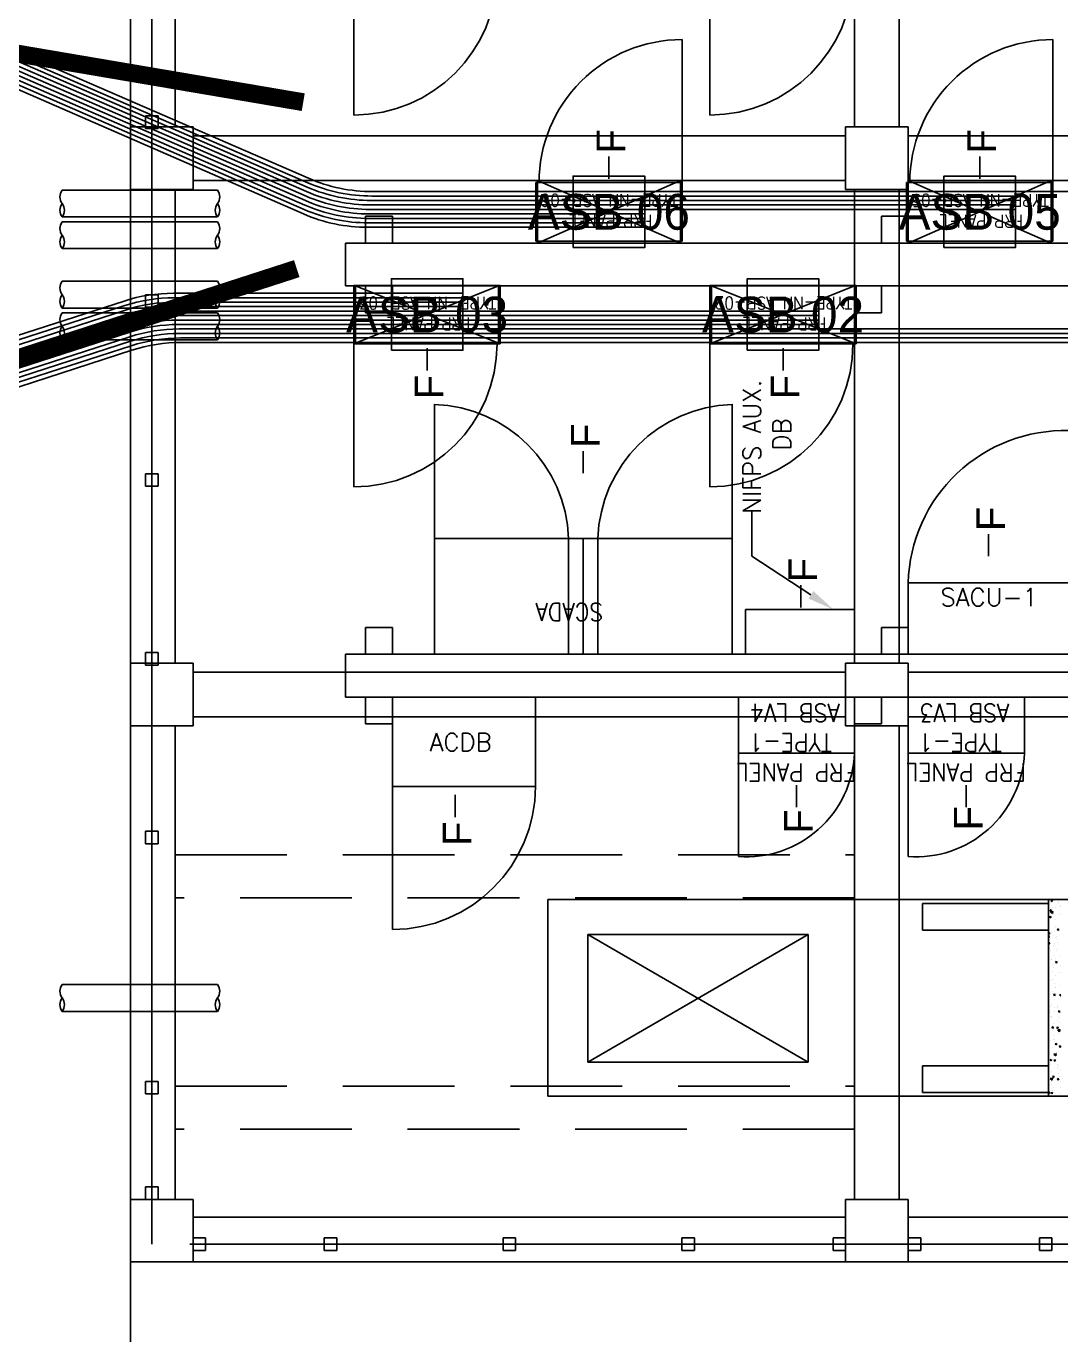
# Model space of a CAD drawing. Header units: metres. Extents: x 529751 to 530334, y 2674512 to 2674787.
# Drawn here: x 530030.53 to 530036.32, y 2674683.94 to 2674691.26 of the extents above; entities that cross this region are included whole.
import ezdxf
from ezdxf.enums import TextEntityAlignment as Align

# ---------------------------------------------------------------- set-up
doc = ezdxf.new("R2010")
doc.units = ezdxf.units.M
for name, pattern in [('DASHED', [0.75, 0.5, -0.25]), ('DASHED2', [0.375, 0.25, -0.125]), ('HIDDEN', [0.375, 0.25, -0.125]), ('PHANTOM', [63.5, 31.75, -6.35, 6.35, -6.35, 6.35, -6.35])]:
    doc.linetypes.add(name, pattern=pattern)
for name, color, linetype in [('1', 5, 'Continuous'), ('Excavation', 7, 'Continuous'), ('IDT', 7, 'Continuous'), ('LT Cable(AG) INV to LT Panel BL-07', 2, 'Continuous')]:
    doc.layers.add(name, color=color, linetype=linetype)
doc.styles.add('Arial', font='arial.ttf')
doc.styles.add('RomanS', font='romans.shx')
doc.styles.get("Standard").update_dxf_attribs({"font": 'Adani Regular.ttf'})
doc.linetypes.add('FOUNDATION LAYOUT$0$FENCELINE1', pattern='A,6.35,-2.54,[133,ltypeshp.shx,S=2.54,R=0,X=-2.54,Y=0],-2.54,25.4', length=36.83)

# ---------------------------------------------------------------- blocks, each defined once
blk = doc.blocks.new('IDT')
at = {"layer": 'IDT', "color": 8}
for p, q in [((25.902, 18.4101), (29.552, 18.4101)), ((29.552, 18.0601), (29.552, 18.4101)), ((29.552, 18.4101), (29.902, 18.4101)), ((29.902, 18.4101), (29.902, 18.0601)), ((29.902, 18.4101), (33.552, 18.4101)), ((33.552, 18.0601), (33.552, 18.4101)), ((33.552, 18.4101), (33.902, 18.4101)), ((33.902, 18.4101), (33.902, 18.0601)), ((28.7481, 18.3453), (28.7481, 18.2753)), ((28.8181, 18.3453), (28.7481, 18.3453)), ((28.8181, 18.2753), (28.8181, 18.3453)), ((29.4822, 18.3453), (29.4822, 18.2753)), ((29.5522, 18.3453), (29.4822, 18.3453)), ((29.5522, 18.2753), (29.5522, 18.3453)), ((29.902, 18.3453), (29.902, 18.2753)), ((29.972, 18.3453), (29.902, 18.3453)), ((29.972, 18.2753), (29.972, 18.3453)), ((30.7481, 18.3453), (30.7481, 18.2753)), ((30.8181, 18.3453), (30.7481, 18.3453)), ((30.8181, 18.2753), (30.8181, 18.3453)), ((31.7481, 18.3453), (31.7481, 18.2753)), ((31.8181, 18.3453), (31.7481, 18.3453)), ((31.8181, 18.2753), (31.8181, 18.3453)), ((32.7481, 18.3453), (32.7481, 18.2753)), ((32.8181, 18.3453), (32.7481, 18.3453)), ((32.8181, 18.2753), (32.8181, 18.3453)), ((33.482, 18.3453), (33.482, 18.2753)), ((33.552, 18.3453), (33.482, 18.3453)), ((33.552, 18.2753), (33.552, 18.3453)), ((28.7481, 18.2753), (28.8181, 18.2753)), ((29.4822, 18.2753), (29.5522, 18.2753)), ((29.902, 18.2753), (29.972, 18.2753)), ((30.7481, 18.2753), (30.8181, 18.2753)), ((31.7481, 18.2753), (31.8181, 18.2753)), ((32.7481, 18.2753), (32.8181, 18.2753)), ((33.482, 18.2753), (33.552, 18.2753)), ((25.902, 18.1601), (29.552, 18.1601)), ((29.902, 18.1601), (33.552, 18.1601)), ((29.902, 18.0601), (29.552, 18.0601)), ((29.602, 15.4101), (29.602, 18.0601)), ((29.852, 15.4101), (29.852, 18.0601)), ((33.902, 18.0601), (33.552, 18.0601)), ((33.652, 15.4101), (33.652, 18.0601)), ((33.7481, 18.0601), (33.7481, 17.9901)), ((33.8181, 18.0601), (33.7481, 18.0601)), ((33.8181, 17.9901), (33.8181, 18.0601)), ((33.902, 15.4101), (33.902, 18.0601)), ((33.7481, 17.9901), (33.8181, 17.9901)), ((27.267, 17.4829), (28.767, 17.4829)), ((28.767, 17.4829), (28.767, 16.3829)), ((33.7481, 17.4703), (33.7481, 17.4003)), ((33.8181, 17.4703), (33.7481, 17.4703)), ((33.8181, 17.4003), (33.8181, 17.4703)), ((33.7481, 17.4003), (33.8181, 17.4003)), ((30.1117, 16.5771), (30.1117, 17.2916)), ((30.1117, 17.2916), (31.3439, 17.2916)), ((31.3439, 16.5771), (30.1117, 17.2916)), ((30.1117, 16.5771), (31.3439, 17.2916)), ((31.3439, 17.2916), (31.3439, 16.5771)), ((31.3439, 16.5771), (30.1117, 16.5771)), ((29.852, 16.4349), (29.852, 15.7954)), ((28.767, 16.3829), (27.267, 16.3829)), ((33.652, 16.1329), (33.652, 16.1329)), ((33.7481, 16.0703), (33.7481, 16.0003)), ((33.8181, 16.0703), (33.7481, 16.0703)), ((33.8181, 16.0003), (33.8181, 16.0703)), ((33.7481, 16.0003), (33.8181, 16.0003)), ((29.552, 15.0601), (29.552, 15.4101)), ((29.552, 15.4101), (29.902, 15.4101)), ((29.702, 15.3997), (29.702, 15.2497)), ((29.852, 15.3997), (29.702, 15.3997)), ((29.852, 15.2497), (29.852, 15.3997)), ((29.902, 15.4101), (29.902, 15.0601)), ((32.4369, 15.3997), (32.4369, 15.2497)), ((32.5869, 15.3997), (32.4369, 15.3997)), ((32.5869, 15.2497), (32.5869, 15.3997)), ((33.552, 15.0601), (33.552, 15.4101)), ((33.552, 15.4101), (33.902, 15.4101)), ((33.902, 15.4101), (33.902, 15.0601)), ((25.902, 15.3601), (29.552, 15.3601)), ((29.902, 15.3601), (33.552, 15.3601)), ((26.802, 15.2497), (32.6992, 15.2497)), ((29.702, 15.2497), (29.852, 15.2497)), ((32.4369, 15.2497), (32.5869, 15.2497)), ((32.6992, 15.2497), (32.6992, 15.0097)), ((25.902, 15.1101), (29.552, 15.1101)), ((29.902, 15.1101), (33.552, 15.1101)), ((32.6992, 15.0097), (26.802, 15.0097)), ((29.902, 15.0601), (29.552, 15.0601)), ((29.552, 15.0097), (29.552, 14.8597)), ((29.702, 15.0097), (29.552, 15.0097)), ((29.602, 12.4101), (29.602, 15.0601)), ((29.702, 14.8597), (29.702, 15.0097)), ((29.852, 12.4101), (29.852, 15.0601)), ((31.2873, 14.3618), (31.2873, 15.0097)), ((31.3698, 14.3618), (31.3698, 15.0097)), ((31.4523, 14.3618), (31.4523, 15.0097)), ((32.4369, 15.0097), (32.4369, 14.8597)), ((32.5869, 15.0097), (32.4369, 15.0097)), ((32.5869, 14.8597), (32.5869, 15.0097)), ((33.902, 15.0601), (33.552, 15.0601)), ((33.652, 12.4101), (33.652, 15.0601)), ((33.7481, 15.0703), (33.7481, 15.0003)), ((33.8181, 15.0703), (33.7481, 15.0703)), ((33.8181, 15.0003), (33.8181, 15.0703)), ((33.902, 12.4101), (33.902, 15.0601)), ((33.7481, 15.0003), (33.8181, 15.0003)), ((29.552, 14.8597), (29.702, 14.8597)), ((32.4369, 14.8597), (32.5869, 14.8597)), ((33.7481, 14.0703), (33.7481, 14.0003)), ((33.8181, 14.0703), (33.7481, 14.0703)), ((33.8181, 14.0003), (33.8181, 14.0703)), ((33.7481, 14.0003), (33.8181, 14.0003)), ((29.843, 13.2732), (30.661, 13.2732)), ((29.843, 12.9462), (29.843, 13.2732)), ((29.852, 12.9497), (29.852, 13.2697)), ((29.852, 13.2697), (30.652, 13.2697)), ((30.652, 13.2697), (29.852, 12.9497)), ((30.652, 12.9497), (29.852, 13.2697)), ((30.652, 13.2697), (30.652, 12.9497)), ((30.661, 13.2732), (30.661, 12.9462)), ((31.8339, 13.2732), (32.6519, 13.2732)), ((31.8339, 12.9462), (31.8339, 13.2732)), ((31.8429, 12.9497), (31.8429, 13.2697)), ((31.8429, 13.2697), (32.6429, 13.2697)), ((31.8429, 12.9497), (32.6429, 13.2697)), ((31.8429, 13.2697), (32.6429, 12.9497)), ((32.6429, 13.2697), (32.6429, 12.9497)), ((32.6519, 13.2732), (32.6519, 12.9462)), ((29.702, 13.0997), (29.702, 12.9497)), ((29.852, 13.0997), (29.702, 13.0997)), ((29.852, 12.9497), (29.852, 13.0997)), ((32.4369, 13.0997), (32.4369, 12.9497)), ((32.5869, 13.0997), (32.4369, 13.0997)), ((32.5869, 12.9497), (32.5869, 13.0997)), ((33.7481, 13.0685), (33.7481, 12.9985)), ((33.8181, 13.0685), (33.7481, 13.0685)), ((33.8181, 12.9985), (33.8181, 13.0685)), ((33.7481, 12.9985), (33.8181, 12.9985)), ((32.6992, 12.9497), (26.802, 12.9497)), ((29.702, 12.9497), (29.852, 12.9497)), ((30.661, 12.9462), (29.843, 12.9462)), ((30.652, 12.9497), (29.852, 12.9497)), ((32.6519, 12.9462), (31.8339, 12.9462)), ((32.6429, 12.9497), (31.8429, 12.9497)), ((32.4369, 12.9497), (32.5869, 12.9497)), ((32.6993, 12.9497), (32.6993, 12.7097)), ((26.802, 12.7097), (32.6992, 12.7097)), ((28.743, 12.6984), (29.561, 12.6984)), ((28.743, 12.3714), (28.743, 12.6984)), ((28.752, 12.3601), (28.752, 12.7097)), ((28.752, 12.7097), (29.552, 12.7097)), ((29.552, 12.7097), (28.752, 12.3601)), ((29.552, 12.3601), (28.752, 12.7097)), ((29.552, 12.7097), (29.552, 12.3601)), ((29.552, 12.7097), (29.552, 12.5597)), ((29.702, 12.7097), (29.552, 12.7097)), ((29.561, 12.6984), (29.561, 12.3714)), ((29.702, 12.5597), (29.702, 12.7097)), ((30.817, 12.6984), (31.635, 12.6984)), ((30.817, 12.3714), (30.817, 12.6984)), ((30.826, 12.3601), (30.826, 12.7097)), ((30.826, 12.7097), (31.626, 12.7097)), ((30.826, 12.3601), (31.626, 12.7097)), ((30.826, 12.7097), (31.626, 12.3601)), ((31.626, 12.7097), (31.626, 12.3601)), ((31.635, 12.6984), (31.635, 12.3714)), ((32.4369, 12.7097), (32.4369, 12.5597)), ((32.5869, 12.7097), (32.4369, 12.7097)), ((32.5869, 12.5597), (32.5869, 12.7097)), ((29.552, 12.5597), (29.702, 12.5597)), ((32.4369, 12.5597), (32.5869, 12.5597)), ((29.552, 12.0601), (29.552, 12.4101)), ((29.552, 12.4101), (29.902, 12.4101)), ((29.902, 12.4101), (29.902, 12.0601)), ((33.552, 12.0601), (33.552, 12.4101)), ((33.552, 12.4101), (33.902, 12.4101)), ((33.902, 12.4101), (33.902, 12.0601)), ((25.902, 12.3601), (29.552, 12.3601)), ((29.561, 12.3714), (28.743, 12.3714)), ((29.552, 12.3601), (28.752, 12.3601)), ((29.902, 12.3601), (33.552, 12.3601)), ((31.635, 12.3714), (30.817, 12.3714)), ((31.626, 12.3601), (30.826, 12.3601)), ((25.902, 12.1101), (29.552, 12.1101)), ((29.902, 12.1101), (33.552, 12.1101)), ((29.902, 12.0601), (29.552, 12.0601)), ((29.602, 9.4101), (29.602, 12.0601)), ((29.852, 9.4101), (29.852, 12.0601)), ((33.902, 12.0601), (33.552, 12.0601)), ((33.652, 9.4101), (33.652, 12.0601)), ((33.7481, 12.0685), (33.7481, 11.9985)), ((33.8181, 12.0685), (33.7481, 12.0685)), ((33.8181, 11.9985), (33.8181, 12.0685)), ((33.902, 9.4101), (33.902, 12.0601)), ((33.7481, 11.9985), (33.8181, 11.9985))]:
    blk.add_line(p, q, dxfattribs=at)
at = {"layer": 'IDT', "color": 8, "linetype": 'DASHED2', "ltscale": 5}
for p, q in [((32.802, 18.4101), (33.902, 18.4101)), ((33.902, 18.4101), (33.902, 17.3101))]:
    blk.add_line(p, q, dxfattribs=at)
at = {"layer": 'IDT', "color": 8, "linetype": 'PHANTOM', "ltscale": 0.25}
for p, q in [((25.6331, 18.3103), (33.7831, 18.3103)), ((33.7831, 18.3103), (33.7831, 9.1603))]:
    blk.add_line(p, q, dxfattribs=at)
at = {"layer": 'IDT', "color": 8, "linetype": 'HIDDEN', "ltscale": 2.5}
for p, q in [((29.852, 17.6665), (33.652, 17.6665)), ((33.652, 17.4265), (29.852, 17.4265)), ((29.852, 16.3729), (33.652, 16.3729)), ((33.652, 16.1329), (29.852, 16.1329))]:
    blk.add_line(p, q, dxfattribs=at)
at = {"layer": 'IDT', "color": 8, "linetype": 'Continuous'}
for p, q in [((28.7028, 17.435), (28.7028, 17.435)), ((28.7046, 17.467), (28.7046, 17.467)), ((28.7388, 17.4334), (28.7388, 17.4334)), ((28.7423, 17.4815), (28.7423, 17.4815)), ((28.7461, 17.469), (28.7454, 17.4614)), ((28.7454, 17.4616), (28.7533, 17.463)), ((28.7461, 17.469), (28.7534, 17.4629)), ((28.7465, 17.4497), (28.7465, 17.4497)), ((28.755, 17.4827), (28.755, 17.4827)), ((28.759, 17.4541), (28.759, 17.4541)), ((28.7641, 17.4682), (28.7599, 17.4619)), ((28.7599, 17.4619), (28.767, 17.4595)), ((28.7642, 17.4682), (28.767, 17.4608)), ((28.7017, 17.3992), (28.7017, 17.3992)), ((28.7046, 17.3708), (28.7046, 17.3708)), ((28.713, 17.3924), (28.7088, 17.3861)), ((28.7088, 17.3861), (28.7164, 17.3835)), ((28.7131, 17.3924), (28.7165, 17.3835)), ((28.7133, 17.3548), (28.7133, 17.3548)), ((28.7381, 17.3779), (28.7374, 17.3703)), ((28.7374, 17.3705), (28.7454, 17.3719)), ((28.7381, 17.3779), (28.7454, 17.3718)), ((28.7454, 17.3815), (28.7575, 17.3829)), ((28.7472, 17.3928), (28.7455, 17.3815)), ((28.7469, 17.3692), (28.7469, 17.3692)), ((28.7472, 17.3928), (28.7575, 17.3829)), ((28.7521, 17.4149), (28.7521, 17.4149)), ((28.7528, 17.4016), (28.7528, 17.4016)), ((28.7663, 17.3739), (28.7663, 17.3739)), ((28.6989, 17.3314), (28.6989, 17.3314)), ((28.7087, 17.3112), (28.7087, 17.3112)), ((28.7141, 17.3048), (28.7141, 17.3048)), ((28.7175, 17.323), (28.7175, 17.323)), ((28.7294, 17.2794), (28.7374, 17.2808)), ((28.7301, 17.2868), (28.7295, 17.2792)), ((28.7301, 17.2868), (28.7374, 17.2807)), ((28.7464, 17.2793), (28.7464, 17.2793)), ((28.7492, 17.3471), (28.7492, 17.3471)), ((28.754, 17.2857), (28.7497, 17.2794)), ((28.7497, 17.2794), (28.7574, 17.2768)), ((28.754, 17.2857), (28.7574, 17.2768)), ((28.7564, 17.3032), (28.7564, 17.3032)), ((28.7634, 17.3214), (28.7634, 17.3214)), ((28.7634, 17.3061), (28.7634, 17.3061)), ((28.7028, 17.2099), (28.6986, 17.2036)), ((28.7029, 17.2099), (28.7063, 17.201)), ((28.7214, 17.2371), (28.7214, 17.2371)), ((28.7231, 17.2396), (28.7231, 17.2396)), ((28.7238, 17.2749), (28.7238, 17.2749)), ((28.7244, 17.246), (28.7365, 17.2474)), ((28.7262, 17.2573), (28.7245, 17.246)), ((28.7262, 17.2572), (28.7365, 17.2473)), ((28.7435, 17.2115), (28.7435, 17.2115)), ((28.7606, 17.2383), (28.7606, 17.2383)), ((28.7653, 17.238), (28.7653, 17.238)), ((28.6986, 17.2036), (28.7063, 17.201)), ((28.7062, 17.1326), (28.7062, 17.1326)), ((28.7222, 17.1957), (28.7215, 17.1881)), ((28.7215, 17.1883), (28.7294, 17.1898)), ((28.7222, 17.1957), (28.7295, 17.1896)), ((28.7312, 17.1754), (28.7312, 17.1754)), ((28.7341, 17.1631), (28.7341, 17.1631)), ((28.7344, 17.1947), (28.7344, 17.1947)), ((28.7386, 17.1629), (28.7386, 17.1629)), ((28.7407, 17.1438), (28.7407, 17.1438)), ((28.7577, 17.1705), (28.7577, 17.1705)), ((28.6984, 17.111), (28.6984, 17.111)), ((28.7052, 17.1217), (28.7034, 17.1104)), ((28.7034, 17.1104), (28.7155, 17.1118)), ((28.7051, 17.1217), (28.7155, 17.1118)), ((28.7054, 17.068), (28.7054, 17.068)), ((28.7142, 17.1046), (28.7135, 17.097)), ((28.7135, 17.0972), (28.7215, 17.0987)), ((28.7142, 17.1046), (28.7215, 17.0985)), ((28.7378, 17.076), (28.7378, 17.076)), ((28.7438, 17.1032), (28.7395, 17.0969)), ((28.7395, 17.0969), (28.7472, 17.0943)), ((28.7407, 17.1095), (28.7407, 17.1095)), ((28.7439, 17.1032), (28.7473, 17.0943)), ((28.7449, 17.1148), (28.7449, 17.1148)), ((28.7468, 17.089), (28.7468, 17.089)), ((28.7548, 17.1027), (28.7548, 17.1027)), ((28.7062, 17.0135), (28.7055, 17.006)), ((28.7055, 17.0061), (28.7135, 17.0076)), ((28.7062, 17.0135), (28.7135, 17.0074)), ((28.7074, 17.0458), (28.7074, 17.0458)), ((28.7096, 17.0362), (28.7096, 17.0362)), ((28.7159, 16.9881), (28.7159, 16.9881)), ((28.7189, 17.0586), (28.7189, 17.0586)), ((28.7349, 17.0082), (28.7349, 17.0082)), ((28.7497, 17.0443), (28.7497, 17.0443)), ((28.752, 17.0349), (28.752, 17.0349)), ((28.7555, 17.0346), (28.7555, 17.0346)), ((28.7595, 17.0149), (28.7595, 17.0149)), ((28.7597, 17.0028), (28.7597, 17.0028)), ((28.6976, 16.915), (28.7055, 16.9165)), ((28.6982, 16.9225), (28.7055, 16.9163)), ((28.7155, 16.9817), (28.7155, 16.9817)), ((28.725, 16.9157), (28.725, 16.9157)), ((28.7336, 16.9207), (28.7294, 16.9144)), ((28.7294, 16.9144), (28.737, 16.9118)), ((28.7316, 16.9845), (28.7316, 16.9845)), ((28.7321, 16.9404), (28.7321, 16.9404)), ((28.7337, 16.9207), (28.7371, 16.9118)), ((28.7491, 16.9671), (28.7491, 16.9671)), ((28.7578, 16.9801), (28.7578, 16.9801)), ((28.766, 16.9547), (28.766, 16.9547)), ((28.6999, 16.8619), (28.6999, 16.8619)), ((28.7265, 16.9079), (28.7265, 16.9079)), ((28.7292, 16.8726), (28.7292, 16.8726)), ((28.7306, 16.8761), (28.7306, 16.8761)), ((28.734, 16.8505), (28.734, 16.8505)), ((28.7443, 16.9104), (28.7443, 16.9104)), ((28.7463, 16.8993), (28.7463, 16.8993)), ((28.6998, 16.7879), (28.6998, 16.7879)), ((28.7126, 16.7879), (28.7126, 16.7879)), ((28.7263, 16.8048), (28.7263, 16.8048)), ((28.737, 16.828), (28.737, 16.828)), ((28.7421, 16.7863), (28.7421, 16.7863)), ((28.7434, 16.8316), (28.7434, 16.8316)), ((28.7571, 16.8364), (28.7571, 16.8364)), ((28.7016, 16.7494), (28.7016, 16.7494)), ((28.708, 16.7013), (28.708, 16.7013)), ((28.7094, 16.7219), (28.7094, 16.7219)), ((28.7235, 16.7382), (28.7192, 16.7318)), ((28.7192, 16.7318), (28.7269, 16.7293)), ((28.7235, 16.7381), (28.7269, 16.7292)), ((28.7235, 16.737), (28.7235, 16.737)), ((28.7253, 16.7138), (28.7253, 16.7138)), ((28.7377, 16.696), (28.7377, 16.696)), ((28.7405, 16.7638), (28.7405, 16.7638)), ((28.7475, 16.7478), (28.7475, 16.7478)), ((28.7516, 16.7204), (28.7516, 16.7204)), ((28.7517, 16.716), (28.7517, 16.716)), ((28.7183, 16.6567), (28.7183, 16.6567)), ((28.7185, 16.6211), (28.7185, 16.6211)), ((28.7206, 16.6692), (28.7206, 16.6692)), ((28.7348, 16.6282), (28.7348, 16.6282)), ((28.738, 16.6397), (28.738, 16.6397)), ((28.758, 16.6679), (28.758, 16.6679)), ((28.7644, 16.6315), (28.7602, 16.6251)), ((28.7602, 16.6251), (28.767, 16.6228)), ((28.7606, 16.6552), (28.7606, 16.6552)), ((28.7645, 16.6314), (28.767, 16.6248)), ((28.7133, 16.5556), (28.709, 16.5493)), ((28.709, 16.5493), (28.7167, 16.5468)), ((28.7133, 16.5556), (28.7168, 16.5467)), ((28.7177, 16.6014), (28.7177, 16.6014)), ((28.7227, 16.5893), (28.7227, 16.5893)), ((28.7264, 16.5926), (28.7264, 16.5926)), ((28.7319, 16.5604), (28.7319, 16.5604)), ((28.7508, 16.5657), (28.7508, 16.5657)), ((28.7619, 16.5757), (28.7612, 16.5681)), ((28.7612, 16.5683), (28.767, 16.5693)), ((28.7619, 16.5757), (28.767, 16.5714)), ((28.764, 16.5851), (28.767, 16.5855)), ((28.7658, 16.5964), (28.7641, 16.5851)), ((28.7658, 16.5964), (28.767, 16.5952)), ((28.7149, 16.5336), (28.7149, 16.5336)), ((28.729, 16.5412), (28.729, 16.5412)), ((28.7291, 16.4926), (28.7291, 16.4926)), ((28.7359, 16.5266), (28.7359, 16.5266)), ((28.7532, 16.4772), (28.7612, 16.4786)), ((28.7539, 16.4846), (28.7533, 16.477)), ((28.7539, 16.4846), (28.7612, 16.4785)), ((28.7635, 16.4916), (28.7635, 16.4916)), ((28.7, 16.4145), (28.7, 16.4145)), ((28.7004, 16.4228), (28.7004, 16.4228)), ((28.7026, 16.4629), (28.7026, 16.4629)), ((28.712, 16.4658), (28.712, 16.4658)), ((28.7262, 16.4248), (28.7262, 16.4248)), ((28.7396, 16.461), (28.7396, 16.461)), ((28.743, 16.4496), (28.7551, 16.451)), ((28.7448, 16.4609), (28.7431, 16.4496)), ((28.7438, 16.4292), (28.7438, 16.4292)), ((28.7448, 16.4608), (28.7551, 16.4509)), ((28.7449, 16.4614), (28.7449, 16.4614)), ((28.7543, 16.4489), (28.75, 16.4426)), ((28.75, 16.4426), (28.7577, 16.44)), ((28.7543, 16.4489), (28.7577, 16.44)), ((28.7091, 16.398), (28.7091, 16.398)), ((28.7107, 16.3988), (28.7107, 16.3988)), ((28.746, 16.3935), (28.7453, 16.3859)), ((28.7453, 16.3861), (28.7532, 16.3876)), ((28.746, 16.3935), (28.7533, 16.3874)), ((28.7501, 16.3811), (28.7501, 16.3811)), ((28.753, 16.3973), (28.753, 16.3973))]:
    blk.add_line(p, q, dxfattribs=at)
at = {"layer": 'IDT', "color": 7}
for p, q in [((29.4722, 17.4629), (28.767, 17.4629)), ((28.767, 17.4629), (28.767, 17.3133)), ((29.4722, 17.3133), (29.4722, 17.4629)), ((28.767, 17.3133), (29.4722, 17.3133)), ((28.767, 16.4038), (28.767, 16.5533)), ((28.767, 16.5533), (29.4722, 16.5533)), ((29.4722, 16.5533), (29.4722, 16.4038)), ((29.4722, 16.4038), (28.767, 16.4038)), ((32.0863, 15.8484), (32.0863, 15.9209)), ((29.227, 15.7932), (29.227, 15.8658)), ((30.177, 15.7932), (30.177, 15.8657)), ((32.0863, 15.7973), (32.0863, 15.8484)), ((29.227, 15.7421), (29.227, 15.7932)), ((30.177, 15.7421), (30.177, 15.7932)), ((31.6365, 15.7486), (32.4369, 15.7497)), ((31.6365, 15.2497), (31.6365, 15.7486)), ((32.4369, 15.7497), (32.4369, 15.2497)), ((28.902, 15.5637), (29.552, 15.5637)), ((28.902, 15.2497), (28.902, 15.5637)), ((29.552, 15.5637), (29.552, 15.2497)), ((29.852, 15.5637), (30.502, 15.5637)), ((29.852, 15.2497), (29.852, 15.5637)), ((30.502, 15.5637), (30.502, 15.2497)), ((29.552, 15.2497), (28.902, 15.2497)), ((30.502, 15.2497), (29.852, 15.2497)), ((32.4369, 15.2497), (31.6365, 15.2497)), ((29.552, 15.0097), (28.652, 15.0097)), ((29.552, 14.6097), (29.552, 15.0097)), ((29.852, 15.0097), (30.462, 15.0097)), ((29.852, 14.7597), (29.852, 15.0097)), ((30.462, 15.0097), (30.462, 14.7597)), ((30.5375, 15.0097), (32.202, 15.0097)), ((30.5375, 14.3618), (30.5375, 15.0097)), ((32.202, 15.0097), (32.202, 14.3618)), ((30.462, 14.7597), (29.852, 14.7597)), ((30.1529, 14.748), (30.1529, 14.6969)), ((30.1529, 14.6969), (30.1529, 14.6243)), ((28.652, 14.6097), (29.552, 14.6097)), ((29.102, 14.4621), (29.102, 14.4109)), ((29.102, 14.4109), (29.102, 14.3384)), ((32.202, 14.3618), (30.5375, 14.3618)), ((31.3698, 13.9969), (31.3698, 13.9457)), ((31.3698, 13.9457), (31.3698, 13.8732)), ((30.252, 13.3493), (30.252, 13.4218)), ((32.2429, 13.3493), (32.2429, 13.4218)), ((30.252, 13.2982), (30.252, 13.3493)), ((32.2429, 13.2982), (32.2429, 13.3493)), ((29.843, 13.2732), (30.661, 13.2732)), ((29.843, 12.9462), (29.843, 13.2732)), ((30.661, 13.2732), (30.661, 12.9462)), ((31.8339, 13.2732), (32.6519, 13.2732)), ((31.8339, 12.9462), (31.8339, 13.2732)), ((32.6519, 13.2732), (32.6519, 12.9462)), ((30.661, 12.9462), (29.843, 12.9462)), ((32.6519, 12.9462), (31.8339, 12.9462)), ((28.743, 12.6984), (29.561, 12.6984)), ((28.743, 12.3714), (28.743, 12.6984)), ((29.561, 12.6984), (29.561, 12.3714)), ((30.817, 12.6984), (31.635, 12.6984)), ((30.817, 12.3714), (30.817, 12.6984)), ((31.635, 12.6984), (31.635, 12.3714)), ((29.561, 12.3714), (28.743, 12.3714)), ((29.152, 12.3497), (29.152, 12.2985)), ((31.635, 12.3714), (30.817, 12.3714)), ((31.226, 12.3497), (31.226, 12.2985)), ((29.152, 12.2985), (29.152, 12.226)), ((31.226, 12.2985), (31.226, 12.226))]:
    blk.add_line(p, q, dxfattribs=at)
at = {"layer": 'IDT', "color": 124}
for p, q in [((34.2845, 17.0079), (33.4155, 17.0079)), ((33.4155, 17.0079), (34.2845, 17.0079)), ((33.4155, 16.8579), (34.2845, 16.8579)), ((34.2845, 16.8579), (33.4155, 16.8579)), ((34.2845, 13.2505), (33.4155, 13.2505)), ((33.4155, 13.2505), (34.2845, 13.2505)), ((33.4155, 13.1005), (34.2845, 13.1005)), ((34.2845, 13.1005), (33.4155, 13.1005)), ((34.2845, 13.0734), (33.4155, 13.0734)), ((33.4155, 13.0734), (34.2845, 13.0734)), ((33.4155, 12.9234), (34.2845, 12.9234)), ((34.2845, 12.9234), (33.4155, 12.9234)), ((34.2845, 12.7409), (33.4155, 12.7409)), ((33.4155, 12.7409), (34.2845, 12.7409)), ((33.4155, 12.5909), (34.2845, 12.5909)), ((34.2845, 12.5909), (33.4155, 12.5909)), ((34.2845, 12.5638), (33.4155, 12.5638)), ((33.4155, 12.5638), (34.2845, 12.5638)), ((33.4155, 12.4138), (34.2845, 12.4138)), ((34.2845, 12.4138), (33.4155, 12.4138))]:
    blk.add_line(p, q, dxfattribs=at)
at = {"layer": 'IDT', "color": 8, "linetype": 'DASHED', "ltscale": 5}
for p, q in [((32.4365, 16.5497), (32.4365, 15.7497)), ((29.552, 15.5637), (29.552, 16.1417)), ((30.502, 15.5637), (30.502, 16.1417)), ((32.3927, 15.7497), (31.6365, 15.7497)), ((32.4365, 15.7497), (32.3927, 15.7497)), ((28.652, 14.6097), (29.552, 14.6097)), ((30.5375, 13.6118), (30.5375, 14.3618)), ((32.202, 13.6118), (32.202, 14.3618)), ((30.661, 14.0732), (30.661, 13.2732)), ((32.6519, 14.0732), (32.6519, 13.2732)), ((30.5375, 13.6118), (30.5375, 13.6118)), ((32.202, 13.6118), (32.202, 13.6118)), ((30.6172, 13.2732), (29.861, 13.2732)), ((30.661, 13.2732), (30.6172, 13.2732)), ((32.6081, 13.2732), (31.8519, 13.2732)), ((32.6519, 13.2732), (32.6081, 13.2732)), ((28.743, 11.5714), (28.743, 12.3714)), ((28.743, 12.3714), (28.7869, 12.3714)), ((28.7869, 12.3714), (29.543, 12.3714)), ((30.817, 11.5714), (30.817, 12.3714)), ((30.817, 12.3714), (30.8609, 12.3714)), ((30.8609, 12.3714), (31.617, 12.3714)), ((30.661, 11.9932), (30.661, 11.1932)), ((32.6519, 11.9932), (32.6519, 11.1932))]:
    blk.add_line(p, q, dxfattribs=at)
at = {"layer": 'IDT', "color": 8, "linetype": 'ByBlock', "lineweight": -2, "ltscale": 0.1}
for p, q in [((30.096, 14.6774), (30.426, 14.4611)), ((30.426, 14.4611), (30.426, 14.2072))]:
    blk.add_line(p, q, dxfattribs=at)
at = {"layer": 'IDT', "color": 7, "linetype": 'FOUNDATION LAYOUT$0$FENCELINE1', "ltscale": 0.01}
blk.add_lwpolyline([(33.902, 18.4101), (33.9018, 22.4854), (21.4107, 22.4854)], dxfattribs=at)
at = {"layer": 'IDT', "color": 8}
blk.add_lwpolyline([(31.567, 17.4829), (31.567, 16.3829), (28.767, 16.3829), (28.767, 17.4829)], close=True, dxfattribs=at)
at = {"layer": 'IDT', "color": 124}
for centre, start, end in [((33.4653, 16.9704), 143.02764, 216.97236), ((33.3657, 16.9704), 323.02764, 36.97236), ((34.3344, 16.9704), 143.02764, 216.97236), ((34.2347, 16.9704), 323.02764, 36.97236), ((33.4653, 16.8954), 143.02764, 216.97236), ((34.2347, 16.8954), 323.02764, 36.97236), ((33.4653, 13.213), 143.02764, 216.97236), ((33.3657, 13.213), 323.02764, 36.97236), ((34.3344, 13.213), 143.02764, 216.97236), ((34.2347, 13.213), 323.02764, 36.97236), ((33.4653, 13.138), 143.02764, 216.97236), ((34.2347, 13.138), 323.02764, 36.97236), ((33.4653, 13.0359), 143.02764, 216.97236), ((33.3657, 13.0359), 323.02764, 36.97236), ((34.3344, 13.0359), 143.02764, 216.97236), ((34.2347, 13.0359), 323.02764, 36.97236), ((33.4653, 12.9609), 143.02764, 216.97236), ((34.2347, 12.9609), 323.02764, 36.97236), ((33.4653, 12.7034), 143.02764, 216.97236), ((33.3657, 12.7034), 323.02764, 36.97236), ((34.3344, 12.7034), 143.02764, 216.97236), ((34.2347, 12.7034), 323.02764, 36.97236), ((33.4653, 12.6284), 143.02764, 216.97236), ((34.2347, 12.6284), 323.02764, 36.97236), ((33.4653, 12.5263), 143.02764, 216.97236), ((33.3657, 12.5263), 323.02764, 36.97236), ((34.3344, 12.5263), 143.02764, 216.97236), ((34.2347, 12.5263), 323.02764, 36.97236), ((33.4653, 12.4513), 143.02764, 216.97236), ((34.2347, 12.4513), 323.02764, 36.97236)]:
    blk.add_arc(centre, 0.0624, start, end, dxfattribs=at)
at = {"layer": 'IDT', "color": 8, "linetype": 'DASHED', "ltscale": 5}
for centre, radius, start, end in [((32.4365, 15.7497), 0.8, 90, 180), ((29.5075, 15.5373), 0.606, 85.7856, 177.50336), ((30.4575, 15.5373), 0.606, 85.7856, 177.50336), ((28.6771, 14.6339), 0.8753, 268.36148, 358.41918), ((30.512, 14.3876), 0.7761, 271.87815, 358.10123), ((29.6994, 14.7411), 1.4413, 344.74337, 344.78968), ((32.2275, 14.3876), 0.7761, 181.89877, 268.12185), ((30.661, 13.2732), 0.8, 90, 180), ((32.6519, 13.2732), 0.8, 90, 180), ((28.743, 12.3714), 0.8, 270, 0), ((30.817, 12.3714), 0.8, 270, 0), ((30.661, 11.1932), 0.8, 90, 180), ((32.6519, 11.1932), 0.8, 90, 180)]:
    blk.add_arc(centre, radius, start, end, dxfattribs=at)
at = {"layer": 'IDT', "color": 8, "ltscale": 0.1}
blk.add_solid([(30.0823, 14.6565), (29.9705, 14.7597), (30.1097, 14.6983)], dxfattribs=at)
at = {"layer": 'IDT', "color": 7, "style": 'Arial'}
for p in [(31.9951, 16.0827), (29.1358, 15.9961), (30.0858, 16.0139), (30.0617, 14.6072), (29.0108, 14.3212), (31.2786, 13.856), (30.1608, 13.5836), (32.1517, 13.5836), (29.0608, 12.2089), (31.1348, 12.2089)]:
    blk.add_text('F', height=0.16, rotation=270, dxfattribs=at).set_placement(p)
at = {"layer": 'IDT', "color": 7, "style": 'RomanS', "width": 0.9}
for s, height, p in [('FRP PANEL', 0.1, (28.8934, 15.6209)), ('FRP PANEL', 0.1, (29.8434, 15.6209)), ('TYPE-1', 0.1, (29.0282, 15.4542)), ('TYPE-1', 0.1, (29.9782, 15.4542)), ('ASB LV3', 0.1, (28.9864, 15.2876)), ('ASB LV4', 0.1, (29.9342, 15.2876)), ('SCADA', 0.1, (31.2586, 14.724)), ('FRP PANEL', 0.07, (30.0088, 13.1269)), ('FRP PANEL', 0.07, (31.9997, 13.1269)), ('TYPE-NN ASB-02', 0.07, (29.8647, 13.0102)), ('TYPE-NN ASB-03', 0.07, (31.8556, 13.0102)), ('FRP PANEL', 0.07, (28.9088, 12.5521)), ('FRP PANEL', 0.07, (30.9828, 12.5521)), ('TYPE-NN ASB-05', 0.07, (28.7647, 12.4354)), ('TYPE-NN ASB-06', 0.07, (30.8387, 12.4354))]:
    blk.add_text(s, height=height, dxfattribs=at).set_placement(p)
at = {"layer": 'IDT', "color": 7, "ltscale": 0.1, "style": 'RomanS'}
for s, p in [('ACDB', (32.2286, 15.5521)), ('SACU-1', (29.3715, 14.7409))]:
    blk.add_text(s, height=0.1, rotation=180, dxfattribs=at).set_placement(p)
at = {"layer": 'IDT', "color": 8, "style": 'RomanS'}
for s, p in [('NIFPS AUX.', (30.376, 14.2243)), (' DB', (30.2093, 13.9386))]:
    blk.add_text(s, height=0.1, rotation=270, dxfattribs=at).set_placement(p)
blk = doc.blocks.new('ASB')
at = {"layer": '1', "color": 5}
blk.add_lwpolyline([(-0.2, -0.2), (0.2, -0.2), (0.2, 0.2), (-0.2, 0.2)], close=True, dxfattribs=at)
at = {"layer": '1', "color": 7}
blk.add_attdef('ID', text='', height=0.2, dxfattribs=at).set_placement((0, 0), align=Align.MIDDLE_CENTER)

msp = doc.modelspace()

# ---------------------------------------------------------------- linework, layer by layer
at = {"layer": 'Excavation', "color": 3, "const_width": 0.1}
for points in [[(530032.0835, 2674690.8374), (530030.0983, 2674691.1751), (530023.1733, 2674691.1751), (530023.1733, 2674660.6182)], [(530032.0473, 2674689.9061), (530030.0983, 2674689.2751), (530026.0233, 2674689.2751), (530026.0233, 2674660.6182)]]:
    msp.add_lwpolyline(points, dxfattribs=at)
at = {"layer": 'LT Cable(AG) INV to LT Panel BL-07'}
for points in [[(530036.0673, 2674690.3123), (530032.4681, 2674690.3123, -0.102732), (530032.1098, 2674690.3867), (530030.1785, 2674691.2249, 0.042157), (530030.0275, 2674691.2376), (530024.0108, 2674691.2376, 0.414214), (530023.1108, 2674690.3376), (530023.1108, 2674660.7235, -0.054562), (530023.0895, 2674660.5288), (530022.8446, 2674659.4237, 0.054562), (530022.8233, 2674659.229), (530022.8233, 2674652.3997, -0.414214), (530021.9233, 2674651.4997), (529947.6816, 2674651.4997, -0.414214), (529946.7816, 2674652.3997), (529946.7816, 2674652.6898)], [(530038.0083, 2674690.3373), (530032.4715, 2674690.3373, -0.102671), (530032.1133, 2674690.4116), (530030.1806, 2674691.2499, 0.042157), (530030.0297, 2674691.2626), (530023.9858, 2674691.2626, 0.414214), (530023.0858, 2674690.3626), (530023.0858, 2674660.7263, -0.054562), (530023.0645, 2674660.5316), (530022.8196, 2674659.4264, 0.054562), (530022.7983, 2674659.2317), (530022.7983, 2674652.4247, -0.414214), (530021.8983, 2674651.5247), (530012.4656, 2674651.5247, -0.414214), (530011.5656, 2674652.4247), (530011.5656, 2674652.6898)], [(530036.0673, 2674690.2873), (530032.4647, 2674690.2873, -0.102793), (530032.1062, 2674690.3618), (530030.1764, 2674691.1999, 0.042157), (530030.0254, 2674691.2126), (530024.0358, 2674691.2126, 0.414214), (530023.1358, 2674690.3126), (530023.1358, 2674660.7208, -0.054562), (530023.1145, 2674660.5261), (530022.8696, 2674659.4209, 0.054562), (530022.8483, 2674659.2263), (530022.8483, 2674652.3747, -0.414214), (530021.9483, 2674651.4747), (529882.8976, 2674651.4747, -0.414214), (529881.9976, 2674652.3747), (529881.9976, 2674652.6898)], [(530036.0673, 2674690.2623), (530032.4613, 2674690.2623, -0.102854), (530032.1026, 2674690.3368), (530030.1743, 2674691.1749, 0.042157), (530030.0233, 2674691.1876), (530024.0608, 2674691.1876, 0.414214), (530023.1608, 2674690.2876), (530023.1608, 2674660.718, -0.054562), (530023.1395, 2674660.5234), (530022.8946, 2674659.4182, 0.054562), (530022.8733, 2674659.2235), (530022.8733, 2674614.8497, -0.414214), (530021.9733, 2674613.9497), (529980.0736, 2674613.9497, -0.414214), (529979.1736, 2674614.8497), (529979.1736, 2674615.1898)], [(530036.0673, 2674690.2373), (530032.4579, 2674690.2373, -0.102915), (530032.099, 2674690.3119), (530030.1722, 2674691.1499, 0.042157), (530030.0212, 2674691.1626), (530024.0858, 2674691.1626, 0.414214), (530023.1858, 2674690.2626), (530023.1858, 2674660.7153, -0.054562), (530023.1645, 2674660.5206), (530022.9196, 2674659.4155, 0.054562), (530022.8983, 2674659.2208), (530022.8983, 2674569.8497, 0.414214), (530023.7983, 2674568.9497), (530075.5298, 2674568.9497, -0.414214), (530076.4298, 2674568.0497), (530076.4298, 2674554.8497, 0.414214), (530077.3298, 2674553.9497), (530140.3138, 2674553.9497, -0.414214), (530141.2138, 2674553.0497), (530141.2138, 2674524.8497, 0.414214), (530142.1138, 2674523.9497), (530266.425, 2674523.9497, 0.414214), (530267.325, 2674524.8497), (530267.325, 2674525.1898)], [(530033.9933, 2674690.2123), (530032.4545, 2674690.2123, -0.102977), (530032.0954, 2674690.287), (530030.1701, 2674691.1249, 0.042157), (530030.0191, 2674691.1376), (530024.1108, 2674691.1376, 0.414214), (530023.2108, 2674690.2376), (530023.2108, 2674660.7126, -0.054562), (530023.1895, 2674660.5179), (530022.9446, 2674659.4127, 0.054562), (530022.9233, 2674659.218), (530022.9233, 2674569.8747, 0.414214), (530023.8233, 2674568.9747), (530075.5548, 2674568.9747, -0.414214), (530076.4548, 2674568.0747), (530076.4548, 2674554.8747, 0.414214), (530077.3548, 2674553.9747), (530140.3388, 2674553.9747, -0.414214), (530141.2388, 2674553.0747), (530141.2388, 2674524.8747, 0.414214), (530142.1388, 2674523.9747), (530169.249, 2674523.9747, 0.414214), (530170.149, 2674524.8747), (530170.149, 2674525.1898)], [(530033.9933, 2674690.1873), (530032.4511, 2674690.1873, -0.103038), (530032.0918, 2674690.2621), (530030.1679, 2674691.0999, 0.042157), (530030.017, 2674691.1126), (530024.1358, 2674691.1126, 0.414214), (530023.2358, 2674690.2126), (530023.2358, 2674660.7098, -0.054562), (530023.2145, 2674660.5152), (530022.9696, 2674659.41, 0.054562), (530022.9483, 2674659.2153), (530022.9483, 2674569.8997, 0.414214), (530023.8483, 2674568.9997), (530075.5798, 2674568.9997, -0.414214), (530076.4798, 2674568.0997), (530076.4798, 2674554.8997, 0.414214), (530077.3798, 2674553.9997), (530266.425, 2674553.9997, 0.414214), (530267.325, 2674554.8997), (530267.325, 2674555.1898)], [(530033.9933, 2674690.1623), (530032.4477, 2674690.1623, -0.1031), (530032.0882, 2674690.2372), (530030.1658, 2674691.0749, 0.042157), (530030.0149, 2674691.0876), (530024.1608, 2674691.0876, 0.414214), (530023.2608, 2674690.1876), (530023.2608, 2674660.7071, -0.054562), (530023.2395, 2674660.5124), (530022.9946, 2674659.4073, 0.054562), (530022.9733, 2674659.2126), (530022.9733, 2674569.9247, 0.414214), (530023.8733, 2674569.0247), (530075.6048, 2674569.0247, -0.414214), (530076.5048, 2674568.1247), (530076.5048, 2674554.9247, 0.414214), (530077.4048, 2674554.0247), (530169.249, 2674554.0247, 0.414214), (530170.149, 2674554.9247), (530170.149, 2674555.1898)], [(530033.9933, 2674690.1373), (530032.4443, 2674690.1373, -0.103161), (530032.0846, 2674690.2123), (530030.1637, 2674691.0499, 0.042157), (530030.0128, 2674691.0626), (530024.1858, 2674691.0626, 0.414214), (530023.2858, 2674690.1626), (530023.2858, 2674660.7044, -0.054562), (530023.2645, 2674660.5097), (530023.0196, 2674659.4045, 0.054562), (530022.9983, 2674659.2098), (530022.9983, 2674569.9497, 0.414214), (530023.8983, 2674569.0497), (530075.6298, 2674569.0497, -0.414214), (530076.5298, 2674568.1497), (530076.5298, 2674554.9497, 0.414214), (530077.4298, 2674554.0497), (530104.465, 2674554.0497, 0.414214), (530105.365, 2674554.9497), (530105.365, 2674555.1898)]]:
    msp.add_lwpolyline(points, format="xyb", dxfattribs=at)
at = {"layer": 'LT Cable(AG) INV to LT Panel BL-07', "color": 5}
for points in [[(530032.9764, 2674689.7685), (530031.3584, 2674689.7685, 0.078431), (530031.0812, 2674689.7247), (530030.2137, 2674689.4439, -0.078431), (530029.9365, 2674689.4001), (530026.7983, 2674689.4001, 0.414214), (530025.8983, 2674688.5001), (530025.8983, 2674660.651, 0.021147), (530025.9015, 2674660.5749), (530026.0051, 2674659.3533, -0.021147), (530026.0083, 2674659.2773), (530026.0083, 2674577.2122, 0.414214), (530026.9083, 2674576.3122), (530266.425, 2674576.3122, 0.414214), (530267.325, 2674577.2122), (530267.325, 2674577.6898)], [(530032.9764, 2674689.7435), (530031.3623, 2674689.7435, 0.078431), (530031.0852, 2674689.6997), (530030.2176, 2674689.4189, -0.078431), (530029.9404, 2674689.3751), (530026.8233, 2674689.3751, 0.414214), (530025.9233, 2674688.4751), (530025.9233, 2674660.652, 0.021147), (530025.9265, 2674660.576), (530026.0301, 2674659.3544, -0.021147), (530026.0333, 2674659.2783), (530026.0333, 2674577.2372, 0.414214), (530026.9333, 2674576.3372), (530169.249, 2674576.3372, 0.414214), (530170.149, 2674577.2372), (530170.149, 2674577.6898)], [(530032.9764, 2674689.7185), (530031.3663, 2674689.7185, 0.078431), (530031.0891, 2674689.6747), (530030.2216, 2674689.3939, -0.078431), (530029.9444, 2674689.3501), (530026.8483, 2674689.3501, 0.414214), (530025.9483, 2674688.4501), (530025.9483, 2674660.6531, 0.021147), (530025.9515, 2674660.5771), (530026.0551, 2674659.3554, -0.021147), (530026.0583, 2674659.2794), (530026.0583, 2674584.7622, 0.414214), (530026.9583, 2674583.8622), (530039.681, 2674583.8622, 0.414214), (530040.581, 2674584.7622), (530040.581, 2674585.1898)], [(530032.9764, 2674689.6935), (530031.3702, 2674689.6935, 0.078431), (530031.093, 2674689.6497), (530030.2255, 2674689.3689, -0.078431), (530029.9483, 2674689.3251), (530026.8733, 2674689.3251, 0.414214), (530025.9733, 2674688.4251), (530025.9733, 2674660.6541, 0.021147), (530025.9765, 2674660.5781), (530026.0801, 2674659.3565, -0.021147), (530026.0833, 2674659.2805), (530026.0833, 2674599.7872, 0.414214), (530026.9833, 2674598.8872), (530266.425, 2674598.8872, 0.414214), (530267.325, 2674599.7872), (530267.325, 2674600.1898)], [(530034.9673, 2674689.6685), (530031.3742, 2674689.6685, 0.078431), (530031.097, 2674689.6247), (530030.2295, 2674689.3439, -0.078431), (530029.9523, 2674689.3001), (530026.8983, 2674689.3001, 0.414214), (530025.9983, 2674688.4001), (530025.9983, 2674660.6552, 0.021147), (530026.0015, 2674660.5792), (530026.1051, 2674659.3575, -0.021147), (530026.1083, 2674659.2815), (530026.1083, 2674599.8122, 0.414214), (530027.0083, 2674598.9122), (530169.249, 2674598.9122, 0.414214), (530170.149, 2674599.8122), (530170.149, 2674600.1898)], [(530034.9673, 2674689.6435), (530031.3781, 2674689.6435, 0.078431), (530031.1009, 2674689.5997), (530030.2334, 2674689.3189, -0.078431), (530029.9562, 2674689.2751), (530026.9233, 2674689.2751, 0.414214), (530026.0233, 2674688.3751), (530026.0233, 2674660.6563, 0.021147), (530026.0265, 2674660.5802), (530026.1301, 2674659.3586, -0.021147), (530026.1333, 2674659.2826), (530026.1333, 2674599.8372, 0.414214), (530027.0333, 2674598.9372), (530104.465, 2674598.9372, 0.414214), (530105.365, 2674599.8372), (530105.365, 2674600.1898)], [(530034.9673, 2674689.6185), (530031.3821, 2674689.6185, 0.078431), (530031.1049, 2674689.5747), (530030.2374, 2674689.2939, -0.078431), (530029.9602, 2674689.2501), (530026.9483, 2674689.2501, 0.414214), (530026.0483, 2674688.3501), (530026.0483, 2674660.6573, 0.021147), (530026.0515, 2674660.5813), (530026.1551, 2674659.3597, -0.021147), (530026.1583, 2674659.2836), (530026.1583, 2674614.8622, 0.414214), (530027.0583, 2674613.9622), (530039.681, 2674613.9622, 0.414214), (530040.581, 2674614.8622), (530040.581, 2674615.1898)], [(530034.9673, 2674689.5935), (530031.386, 2674689.5935, 0.078431), (530031.1088, 2674689.5497), (530030.2413, 2674689.2689, -0.078431), (530029.9641, 2674689.2251), (530026.9733, 2674689.2251, 0.414214), (530026.0733, 2674688.3251), (530026.0733, 2674660.6584, 0.021147), (530026.0765, 2674660.5823), (530026.1801, 2674659.3607, -0.021147), (530026.1833, 2674659.2847), (530026.1833, 2674629.8872, 0.414214), (530027.0833, 2674628.9872), (530266.425, 2674628.9872, 0.414214), (530267.325, 2674629.8872), (530267.325, 2674630.1898)], [(530037.1243, 2674689.5685), (530031.39, 2674689.5685, 0.078431), (530031.1128, 2674689.5247), (530030.2453, 2674689.2439, -0.078431), (530029.9681, 2674689.2001), (530026.9983, 2674689.2001, 0.414214), (530026.0983, 2674688.3001), (530026.0983, 2674660.6594, 0.021147), (530026.1015, 2674660.5834), (530026.2051, 2674659.3618, -0.021147), (530026.2083, 2674659.2857), (530026.2083, 2674637.4122, 0.414214), (530027.1083, 2674636.5122), (530201.641, 2674636.5122, 0.414214), (530202.541, 2674637.4122), (530202.541, 2674637.6898)], [(530037.1243, 2674689.5435), (530031.3939, 2674689.5435, 0.078431), (530031.1167, 2674689.4997), (530030.2492, 2674689.2189, -0.078431), (530029.972, 2674689.1751), (530027.0233, 2674689.1751, 0.414214), (530026.1233, 2674688.2751), (530026.1233, 2674660.6605, 0.021147), (530026.1265, 2674660.5845), (530026.2301, 2674659.3628, -0.021147), (530026.2333, 2674659.2868), (530026.2333, 2674637.4372, 0.414214), (530027.1333, 2674636.5372), (530136.857, 2674636.5372, 0.414214), (530137.757, 2674637.4372), (530137.757, 2674637.6898)], [(530037.1243, 2674689.5185), (530031.3979, 2674689.5185, 0.078431), (530031.1207, 2674689.4747), (530030.2532, 2674689.1939, -0.078431), (530029.976, 2674689.1501), (530027.0483, 2674689.1501, 0.414214), (530026.1483, 2674688.2501), (530026.1483, 2674660.6615, 0.021147), (530026.1515, 2674660.5855), (530026.2551, 2674659.3639, -0.021147), (530026.2583, 2674659.2879), (530026.2583, 2674652.4622, 0.414214), (530027.1583, 2674651.5622), (530266.425, 2674651.5622, 0.414214), (530267.325, 2674652.4622), (530267.325, 2674652.6898)], [(530037.1243, 2674689.4935), (530031.4018, 2674689.4935, 0.078431), (530031.1246, 2674689.4497), (530030.2571, 2674689.1689, -0.078431), (530029.9799, 2674689.1251), (530027.0733, 2674689.1251, 0.414214), (530026.1733, 2674688.2251), (530026.1733, 2674660.6626, 0.021147), (530026.1765, 2674660.5866), (530026.2801, 2674659.3649, -0.021147), (530026.2833, 2674659.2889), (530026.2833, 2674652.4872, 0.414214), (530027.1833, 2674651.5872), (530072.073, 2674651.5872, 0.414214), (530072.973, 2674652.4872), (530072.973, 2674652.6898)]]:
    msp.add_lwpolyline(points, format="xyb", dxfattribs=at)

# ---------------------------------------------------------------- block references
at = {"layer": '1'}
for p, values in [((530033.7933, 2674690.2239), {'ID': 'ASB 06'}), ((530035.8673, 2674690.224), {'ID': 'ASB 05'}), ((530032.7764, 2674689.6492), {'ID': 'ASB 03'}), ((530034.7673, 2674689.6492), {'ID': 'ASB 02'})]:
    msp.add_blockref('ASB', p, dxfattribs=at).add_auto_attribs(values)
at = {"layer": 'IDT', "color": 8, "rotation": 180}
msp.add_blockref('IDT', (530065.0193, 2674702.7589), dxfattribs=at)

doc.saveas('drawing.dxf')
